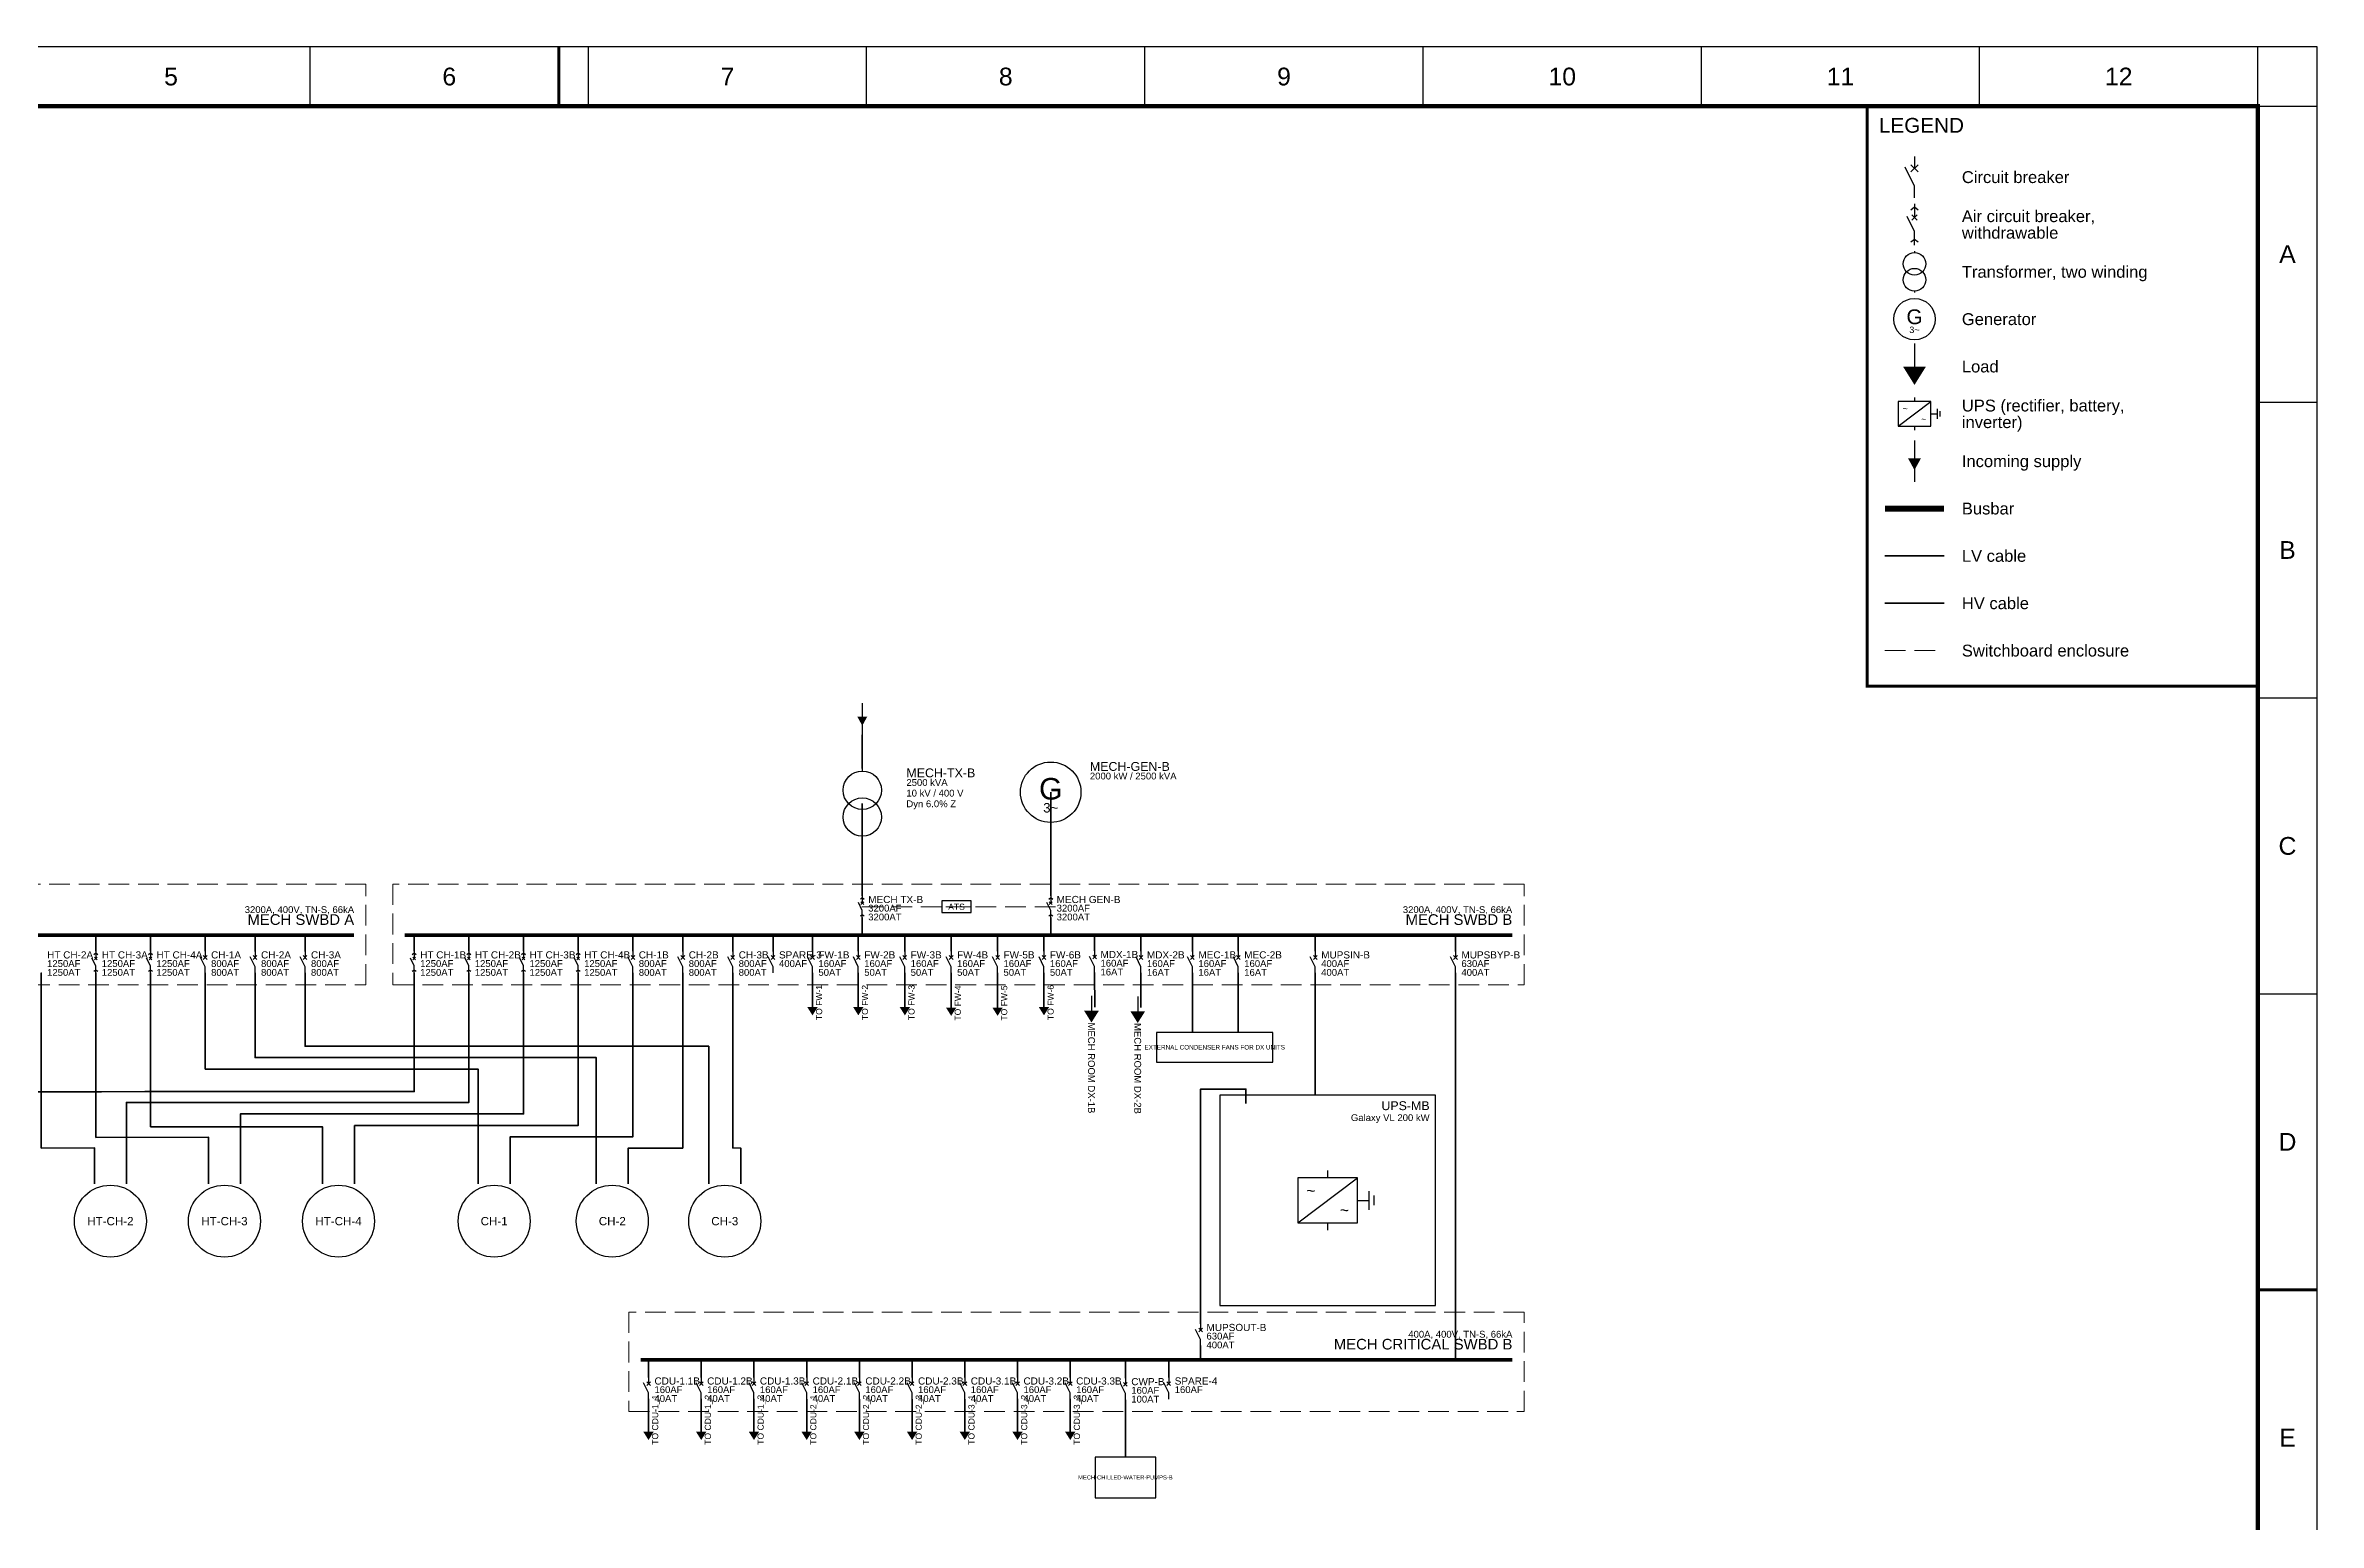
# Model space of a CAD drawing. Header units: millimetres. Extents: x 0 to 594, y 0 to 420.
# Drawn here: x 210.3 to 594.2, y 170.7 to 420.2 of the extents above; entities that cross this region are included whole.
import ezdxf
from ezdxf.enums import TextEntityAlignment as Align

# ---------------------------------------------------------------- set-up
doc = ezdxf.new("R2010")
doc.units = ezdxf.units.MM
doc.linetypes.add('IND-DASHED', pattern=[5, 3.5, -1.5])
for name, color, linetype, lineweight in [('E-BUSBAR', 7, 'Continuous', 100), ('E-DEVICE', 7, 'Continuous', 25), ('E-ENCL', 8, 'IND-DASHED', 18), ('E-EQUIP', 7, 'Continuous', 25), ('E-HV', 1, 'Continuous', 35), ('E-LV', 7, 'Continuous', 35), ('E-TAG', 7, 'Continuous', 25), ('E-TEXT', 7, 'Continuous', 18), ('SHEET-BORDER', 7, 'Continuous', 25), ('SHEET-TEXT', 7, 'Continuous', 18), ('SHEET-TITLE', 7, 'Continuous', 35)]:
    doc.layers.add(name, color=color, linetype=linetype, lineweight=lineweight)
doc.styles.add('IND', font='arial.ttf')

# ---------------------------------------------------------------- blocks, each defined once
blk = doc.blocks.new('E-CB')
for p, q in [((0, -3), (-3.2, 3.4)), ((-1.2, 1.8), (1.2, 4.2)), ((-1.2, 4.2), (1.2, 1.8)), ((0, 7), (0, 3)), ((0, -7), (0, -3))]:
    blk.add_line(p, q)
at = {"style": 'IND'}
for tag, p in [('TAG', (3.5, 2.5)), ('RATING', (3.5, -0.5))]:
    blk.add_attdef(tag, p, '', height=2, dxfattribs=at)
blk = doc.blocks.new('E-ACB')
for p, q in [((0, -3), (-3.2, 3.4)), ((-1.6, 6.4), (0, 7.6)), ((-1.2, 1.8), (1.2, 4.2)), ((-1.2, 4.2), (1.2, 1.8)), ((0, 9), (0, 3)), ((0, 7.6), (1.6, 6.4)), ((-1.6, -7.6), (0, -6.4)), ((0, -9), (0, -3)), ((0, -6.4), (1.6, -7.6))]:
    blk.add_line(p, q)
at = {"style": 'IND'}
for tag, p in [('TAG', (3.5, 3)), ('RATING', (3.5, 0))]:
    blk.add_attdef(tag, p, '', height=2, dxfattribs=at)
blk = doc.blocks.new('E-TX')
for p, q in [((0, 11), (0, 10)), ((0, -10.2), (0, -11))]:
    blk.add_line(p, q)
for centre in [(0, 4.2), (0, -4.2)]:
    blk.add_circle(centre, 6)
at = {"style": 'IND'}
for tag, p in [('TAG', (8, 6)), ('VOLTS', (8, -1.5)), ('RATING', (8, 2.25)), ('VECTOR', (8, -5.25))]:
    blk.add_attdef(tag, p, '', height=2.5, dxfattribs=at)
blk = doc.blocks.new('E-GEN')
blk.add_circle((0, 0), 7)
at = {"style": 'IND'}
for s, height, p in [('G', 5, (0, 0.8)), ('3~', 2.2, (0, -3.6))]:
    blk.add_text(s, height=height, dxfattribs=at).set_placement(p, align=Align.MIDDLE_CENTER)
for tag, p in [('TAG', (9, 3)), ('RATING', (9, -0.75)), ('VOLTS', (9, -4.5))]:
    blk.add_attdef(tag, p, '', height=2.5, dxfattribs=at)
blk = doc.blocks.new('E-LOAD')
h = blk.add_hatch(color=256)
h.dxf.hatch_style = 1
h.paths.add_polyline_path([(-2.5, 0), (2.5, 0), (0, -4)])
blk.add_line((0, 5), (0, 0))
blk = doc.blocks.new('E-UPS')
for p, q in [((0, 8), (0, 6)), ((-8, -6), (8, 6)), ((8, 0), (11, 0)), ((11, 2.5), (11, -2.5)), ((12.4, 1.3), (12.4, -1.3)), ((0, -6), (0, -8))]:
    blk.add_line(p, q)
blk.add_lwpolyline([(-8, -6), (8, -6), (8, 6), (-8, 6)], close=True)
at = {"style": 'IND'}
for p in [(-4.5, 2.6), (4.5, -2.6)]:
    blk.add_text('~', height=3, dxfattribs=at).set_placement(p, align=Align.MIDDLE_CENTER)
blk = doc.blocks.new('E-SUPPLY')
h = blk.add_hatch(color=256)
h.dxf.hatch_style = 1
h.paths.add_polyline_path([(-2.2, 1), (2.2, 1), (0, -3)])
blk.add_line((0, 7), (0, -7))

msp = doc.modelspace()

# ---------------------------------------------------------------- linework, layer by layer
at = {"layer": 'E-BUSBAR'}
for points, const_width in [([(521, 342), (531, 342)], 1), ([(74.5218, 269.90815), (262.4318, 269.90815)], 0.6), ([(270.9818, 269.90815), (458.0558, 269.90815)], 0.6), ([(310.8438, 198.16415), (458.0824, 198.16415)], 0.6)]:
    msp.add_lwpolyline(points, dxfattribs=dict(at, const_width=const_width))
at = {"layer": 'E-DEVICE'}
msp.add_lwpolyline([(361.6825, 273.71895), (366.6825, 273.71895), (366.6825, 275.71895), (361.6825, 275.71895)], close=True, dxfattribs=at)
at = {"layer": 'E-ENCL', "linetype": 'IND-DASHED'}
msp.add_line((521, 318), (531, 318), dxfattribs=at)
at = {"layer": 'E-ENCL'}
for p, q in [((366.6825, 274.71895), (347.4662, 274.71895)), ((380.8988, 274.71895), (361.6825, 274.71895))]:
    msp.add_line(p, q, dxfattribs=at)
for points in [[(72.5218, 261.52605), (264.4318, 261.52605), (264.4318, 278.54865), (72.5218, 278.54865)], [(268.9818, 261.52605), (460.0558, 261.52605), (460.0558, 278.54865), (268.9818, 278.54865)], [(308.8438, 189.41725), (460.0824, 189.41725), (460.0824, 206.23465), (308.8438, 206.23465)]]:
    msp.add_lwpolyline(points, close=True, dxfattribs=at)
at = {"layer": 'E-EQUIP'}
for points in [[(397.9778, 248.47805), (417.6238, 248.47805), (417.6238, 253.47505), (397.9778, 253.47505)], [(408.6387, 207.36015), (445.0997, 207.36015), (445.0997, 242.85215), (408.6387, 242.85215)], [(387.5753, 174.86825), (397.8315, 174.86825), (397.8315, 181.71965), (387.5753, 181.71965)]]:
    msp.add_lwpolyline(points, close=True, dxfattribs=at)
for centre in [(221.2588, 221.59115), (240.5248, 221.59115), (259.7908, 221.59115), (286.0868, 221.59115), (306.0368, 221.59115), (325.0368, 221.59115)]:
    msp.add_circle(centre, 6.08, dxfattribs=at)
at = {"layer": 'E-HV'}
msp.add_line((521, 326), (531, 326), dxfattribs=at)
msp.add_lwpolyline([(348.2662, 303.78515), (348.2662, 298.08515)], dxfattribs=at)
at = {"layer": 'E-LV'}
msp.add_line((521, 334), (531, 334), dxfattribs=at)
for points in [[(348.2662, 292.13815), (348.2662, 276.55055)], [(380.0988, 294.06475), (380.0988, 276.55055)], [(348.2662, 272.89115), (348.2662, 272.88735), (348.2662, 271.99815), (348.2662, 269.92335)], [(380.0988, 272.89115), (380.0988, 272.88735), (380.0988, 271.99815), (380.0988, 269.92335)], [(218.8002, 269.92335), (218.8002, 267.18355), (218.8002, 267.18355)], [(228.0342, 269.92335), (228.0342, 267.18355), (228.0342, 267.18355)], [(237.2682, 269.92335), (237.2682, 267.18355), (237.2682, 267.18355)], [(245.7042, 269.92335), (245.7042, 267.18355), (245.7042, 267.18355)], [(254.1402, 269.92335), (254.1402, 267.18355), (254.1402, 267.18355)], [(272.5778, 269.92335), (272.5778, 267.18355), (272.5778, 267.18355)], [(281.8118, 269.92335), (281.8118, 267.18355), (281.8118, 267.18355)], [(291.0458, 269.92335), (291.0458, 267.18355), (291.0458, 267.18355)], [(300.2798, 269.92335), (300.2798, 267.18355), (300.2798, 267.18355)], [(309.5138, 269.92335), (309.5138, 267.18355), (309.5138, 267.18355)], [(317.9498, 269.92335), (317.9498, 267.18355), (317.9498, 267.18355)], [(326.3858, 269.92335), (326.3858, 267.18355), (326.3858, 267.18355)], [(333.1992, 269.92335), (333.1992, 267.18355), (333.1992, 267.18355)], [(339.853, 269.92715), (339.853, 267.18735), (339.853, 267.18735)], [(347.5974, 269.92715), (347.5974, 267.18735), (347.5974, 267.18735)], [(355.4368, 269.92715), (355.4368, 267.18735), (355.4368, 267.18735)], [(363.28, 269.92715), (363.28, 267.18735), (363.28, 267.18735)], [(371.1194, 269.92715), (371.1194, 267.18735), (371.1194, 267.18735)], [(378.9588, 269.92715), (378.9588, 267.18735), (378.9588, 267.18735)], [(387.5012, 269.98795), (387.5012, 267.24435), (387.5012, 267.24815)], [(395.3444, 269.92335), (395.3444, 267.18355), (395.3444, 267.18355)], [(404.0388, 269.93095), (404.0388, 267.18735), (404.0388, 267.19115)], [(411.7832, 269.93095), (411.7832, 267.18735), (411.7832, 267.19115)], [(424.783, 269.92335), (424.783, 267.18355), (424.783, 267.18355)], [(448.4684, 269.92335), (448.4684, 267.18355), (448.4684, 267.18355)], [(272.5778, 263.52415), (272.5778, 263.52415), (272.5778, 243.48295), (229.0146, 243.47155), (227.05, 243.47155), (219.7806, 243.46775), (217.816, 243.46775), (210.5466, 243.46395), (208.582, 243.46395), (204.6984, 243.46775), (204.6984, 227.87255)], [(209.5662, 263.52415), (209.5662, 263.52415), (209.5662, 233.93735), (218.5494, 234.00195), (218.5494, 227.87255)], [(218.8002, 263.52415), (218.8002, 263.52415), (218.8002, 235.73095), (237.8154, 235.79555), (237.8154, 227.87255)], [(281.8118, 263.52415), (281.8118, 263.52415), (281.8118, 241.65515), (229.0146, 241.63615), (227.05, 241.63615), (223.9644, 241.63995), (223.9644, 227.87255)], [(228.0342, 263.52415), (228.0342, 263.52415), (228.0342, 237.55495), (242.25, 237.55495), (244.2146, 237.55495), (257.0814, 237.55495), (257.0814, 227.87255)], [(237.2682, 263.52415), (237.2682, 263.52415), (237.272, 247.27535), (271.5936, 247.28295), (273.5582, 247.28295), (280.8276, 247.28675), (282.7922, 247.28675), (283.3774, 247.28675), (283.3774, 227.87255)], [(291.0458, 263.52415), (291.0458, 263.52415), (291.0458, 239.70955), (284.3616, 239.70575), (282.397, 239.70575), (243.2304, 239.69815), (243.2304, 227.87255)], [(245.7042, 263.52415), (245.7042, 263.52415), (245.7042, 249.22095), (271.5936, 249.22095), (273.5582, 249.22095), (280.8276, 249.22095), (282.7922, 249.22095), (290.0616, 249.22095), (292.0262, 249.22095), (299.2956, 249.22095), (301.2602, 249.22095), (303.3274, 249.22095), (303.3274, 227.87255)], [(254.1402, 263.52415), (254.1402, 263.52415), (254.1402, 251.14375), (271.5936, 251.14375), (273.5582, 251.14375), (280.8276, 251.14375), (282.7922, 251.14375), (290.0616, 251.14375), (292.0262, 251.14375), (299.2956, 251.14375), (301.2602, 251.14375), (308.5296, 251.14375), (310.4942, 251.14375), (316.9656, 251.14375), (318.9302, 251.14375), (322.3274, 251.14375), (322.3274, 227.87255)], [(300.2798, 263.52415), (300.2798, 263.52415), (300.2798, 237.76015), (284.3616, 237.75635), (282.397, 237.75635), (262.4964, 237.75255), (262.4964, 227.87255)], [(309.5138, 263.52415), (309.5138, 263.52415), (309.5138, 235.84495), (304.3116, 235.84495), (302.347, 235.84495), (288.7924, 235.84495), (288.7924, 227.87255)], [(317.9498, 263.52415), (317.9498, 263.52415), (317.9498, 233.94875), (308.7424, 233.94495), (308.7424, 227.87255)], [(326.3858, 263.52415), (326.3858, 263.52415), (326.382, 233.96015), (327.7424, 233.94875), (327.7424, 227.87255)], [(339.853, 263.52795), (339.853, 263.52795), (339.853, 257.76335)], [(347.5974, 263.52795), (347.5974, 263.52795), (347.5974, 257.76335)], [(355.4368, 263.52795), (355.4368, 263.52795), (355.4596, 257.76335)], [(363.28, 263.52795), (363.28, 263.52795), (363.28, 257.67975)], [(371.1194, 263.52795), (371.1194, 263.52795), (371.1194, 257.67975)], [(378.9588, 263.52795), (378.9588, 263.53175), (378.9588, 257.76335)], [(387.5012, 263.58875), (387.5012, 263.53175), (387.524, 257.76335)], [(395.3444, 263.52415), (395.3444, 263.53175), (395.3444, 257.67975)], [(404.0388, 263.52795), (404.0388, 263.53175), (404.0388, 257.76335), (404.0388, 253.47505)], [(411.7832, 263.52795), (411.7832, 263.53175), (411.7832, 257.76335), (411.7832, 253.47505)], [(424.783, 263.52415), (424.783, 263.52415), (424.783, 243.26635), (424.783, 242.85215)], [(448.4684, 263.52415), (448.4684, 263.52415), (448.4684, 198.17935)], [(413.06, 241.46515), (413.06, 243.91615), (405.4068, 243.91615), (405.4068, 204.23655), (405.4068, 204.23655)], [(405.4068, 200.57715), (405.4068, 200.57335), (405.4068, 198.17935)], [(312.1586, 197.92855), (312.1586, 195.18495), (312.1586, 195.18875)], [(321.062, 197.92855), (321.062, 195.18495), (321.062, 195.18875)], [(329.9692, 197.92855), (329.9692, 195.18495), (329.9692, 195.18875)], [(338.8726, 197.92855), (338.8726, 195.18495), (338.8726, 195.18875)], [(347.776, 197.92855), (347.776, 195.18495), (347.776, 195.18875)], [(356.6794, 197.92855), (356.6794, 195.18495), (356.6794, 195.18875)], [(365.5866, 197.92855), (365.5866, 195.18495), (365.5866, 195.18875)], [(374.49, 197.92855), (374.49, 195.18495), (374.49, 195.18875)], [(383.3934, 197.92855), (383.3934, 195.18495), (383.3934, 195.18875)], [(392.7034, 197.81835), (392.7034, 195.07475), (392.7034, 195.07855)], [(400.0374, 197.92855), (400.0374, 195.18495), (400.0374, 195.18875)], [(312.1586, 191.52555), (312.1586, 191.52935), (312.1586, 186.00795)], [(321.062, 191.52555), (321.062, 191.52935), (321.062, 186.00795)], [(329.9692, 191.52555), (329.9692, 191.52935), (329.9692, 186.00795)], [(338.8726, 191.52555), (338.8726, 191.52935), (338.8726, 186.00795)], [(347.776, 191.52555), (347.776, 191.52935), (347.776, 186.00795)], [(356.6794, 191.52555), (356.6794, 191.52935), (356.6794, 186.00795)], [(365.5866, 191.52555), (365.5866, 191.52935), (365.5866, 186.00795)], [(374.49, 191.52555), (374.49, 191.52935), (374.49, 186.00795)], [(383.3934, 191.52555), (383.3934, 191.52935), (383.3934, 186.00795)], [(392.7034, 191.41535), (392.7034, 191.41915), (392.7034, 185.89775), (392.7034, 181.71965)]]:
    msp.add_lwpolyline(points, dxfattribs=at)
at = {"layer": 'SHEET-BORDER'}
for p, q in [((255, 410), (255, 420)), ((302, 410), (302, 420)), ((349, 410), (349, 420)), ((396, 410), (396, 420)), ((443, 410), (443, 420)), ((490, 410), (490, 420)), ((537, 410), (537, 420)), ((584, 410), (584, 420)), ((584, 410), (594, 410)), ((584, 360), (594, 360)), ((584, 310), (594, 310)), ((584, 260), (594, 260)), ((584, 210), (594, 210))]:
    msp.add_line(p, q, dxfattribs=at)
msp.add_lwpolyline([(0, 0), (594, 0), (594, 420), (0, 420)], close=True, dxfattribs=at)
at = {"layer": 'SHEET-BORDER', "const_width": 0.5}
for points in [[(297, 420), (297, 410)], [(594, 210), (584, 210)]]:
    msp.add_lwpolyline(points, dxfattribs=at)
at = {"layer": 'SHEET-BORDER'}
for points, const_width in [([(20, 10), (584, 10), (584, 410), (20, 410)], 0.7), ([(518, 312), (584, 312), (584, 410), (518, 410)], 0.5)]:
    msp.add_lwpolyline(points, close=True, dxfattribs=dict(at, const_width=const_width))

# ---------------------------------------------------------------- block references
at = {"layer": 'E-DEVICE'}
for name, p, xscale, yscale in [('E-CB', (526, 398), 0.5, 0.5), ('E-ACB', (526, 390), 0.3888888888888889, 0.3888888888888889), ('E-TX', (526, 382), 0.3181818181818182, 0.3181818181818182), ('E-GEN', (526, 374), 0.5, 0.5), ('E-LOAD', (526, 366), 0.7777777777777778, 0.7777777777777778), ('E-UPS', (526, 358), 0.34615384615384615, 0.34615384615384615), ('E-SUPPLY', (526, 350), 0.5, 0.5), ('E-ACB', (348.2662, 274.71895), 0.2033, 0.2033), ('E-ACB', (380.0988, 274.71895), 0.2033, 0.2033), ('E-ACB', (218.8002, 265.35575), 0.2033, 0.2033), ('E-ACB', (228.0342, 265.35575), 0.2033, 0.2033), ('E-CB', (237.2682, 265.35575), 0.2613857142857143, 0.2613857142857143), ('E-CB', (245.7042, 265.35575), 0.2613857142857143, 0.2613857142857143), ('E-CB', (254.1402, 265.35575), 0.2613857142857143, 0.2613857142857143), ('E-ACB', (272.5778, 265.35575), 0.2033, 0.2033), ('E-ACB', (281.8118, 265.35575), 0.2033, 0.2033), ('E-ACB', (291.0458, 265.35575), 0.2033, 0.2033), ('E-ACB', (300.2798, 265.35575), 0.2033, 0.2033), ('E-CB', (309.5138, 265.35575), 0.2613857142857143, 0.2613857142857143), ('E-CB', (317.9498, 265.35575), 0.2613857142857143, 0.2613857142857143), ('E-CB', (326.3858, 265.35575), 0.2613857142857143, 0.2613857142857143), ('E-CB', (333.1992, 265.35575), 0.2613857142857143, 0.2613857142857143), ('E-CB', (339.853, 265.35955), 0.2613857142857143, 0.2613857142857143), ('E-CB', (347.5974, 265.35955), 0.2613857142857143, 0.2613857142857143), ('E-CB', (355.4368, 265.35955), 0.2613857142857143, 0.2613857142857143), ('E-CB', (363.28, 265.35955), 0.2613857142857143, 0.2613857142857143), ('E-CB', (371.1194, 265.35955), 0.2613857142857143, 0.2613857142857143), ('E-CB', (378.9588, 265.35955), 0.2613857142857143, 0.2613857142857143), ('E-CB', (387.5012, 265.41655), 0.2613857142857143, 0.2613857142857143), ('E-CB', (395.3444, 265.35575), 0.2613857142857143, 0.2613857142857143), ('E-CB', (404.0388, 265.35955), 0.2613857142857143, 0.2613857142857143), ('E-CB', (411.7832, 265.35955), 0.2613857142857143, 0.2613857142857143), ('E-CB', (424.783, 265.35575), 0.2613857142857143, 0.2613857142857143), ('E-CB', (448.4684, 265.35575), 0.2613857142857143, 0.2613857142857143), ('E-CB', (405.4068, 202.40495), 0.2613857142857143, 0.2613857142857143), ('E-CB', (312.1586, 193.35715), 0.2613857142857143, 0.2613857142857143), ('E-CB', (321.062, 193.35715), 0.2613857142857143, 0.2613857142857143), ('E-CB', (329.9692, 193.35715), 0.2613857142857143, 0.2613857142857143), ('E-CB', (338.8726, 193.35715), 0.2613857142857143, 0.2613857142857143), ('E-CB', (347.776, 193.35715), 0.2613857142857143, 0.2613857142857143), ('E-CB', (356.6794, 193.35715), 0.2613857142857143, 0.2613857142857143), ('E-CB', (365.5866, 193.35715), 0.2613857142857143, 0.2613857142857143), ('E-CB', (374.49, 193.35715), 0.2613857142857143, 0.2613857142857143), ('E-CB', (383.3934, 193.35715), 0.2613857142857143, 0.2613857142857143), ('E-CB', (392.7034, 193.24695), 0.2613857142857143, 0.2613857142857143), ('E-CB', (400.0374, 193.35715), 0.2613857142857143, 0.2613857142857143)]:
    msp.add_blockref(name, p, dxfattribs=dict(at, xscale=xscale, yscale=yscale))
at = {"layer": 'E-EQUIP'}
for name, p, xscale, yscale in [('E-SUPPLY', (348.2662, 306.44515), 0.38, 0.38), ('E-TX', (348.2662, 292.13815), 0.5406363636363637, 0.5406363636363637), ('E-GEN', (380.0988, 294.06475), 0.7298714285714285, 0.7298714285714285), ('E-LOAD', (339.853, 257.76335), 0.35, 0.35), ('E-LOAD', (347.5974, 257.76335), 0.35, 0.35), ('E-LOAD', (355.4596, 257.76335), 0.35, 0.35), ('E-LOAD', (363.28, 257.67975), 0.35, 0.35), ('E-LOAD', (371.1194, 257.67975), 0.35, 0.35), ('E-LOAD', (378.9588, 257.76335), 0.35, 0.35), ('E-LOAD', (386.9768, 257.14775), 0.5, 0.5), ('E-LOAD', (394.7934, 257.06415), 0.5, 0.5), ('E-UPS', (426.8692, 225.10615), 0.6310557692307692, 0.6310557692307692), ('E-LOAD', (312.1586, 186.00795), 0.35, 0.35), ('E-LOAD', (321.062, 186.00795), 0.35, 0.35), ('E-LOAD', (329.9692, 186.00795), 0.35, 0.35), ('E-LOAD', (338.8726, 186.00795), 0.35, 0.35), ('E-LOAD', (347.776, 186.00795), 0.35, 0.35), ('E-LOAD', (356.6794, 186.00795), 0.35, 0.35), ('E-LOAD', (365.5866, 186.00795), 0.35, 0.35), ('E-LOAD', (374.49, 186.00795), 0.35, 0.35), ('E-LOAD', (383.3934, 186.00795), 0.35, 0.35)]:
    msp.add_blockref(name, p, dxfattribs=dict(at, xscale=xscale, yscale=yscale))

# ---------------------------------------------------------------- texts
at = {"layer": 'E-TAG', "style": 'IND'}
for s, height, p in [('MECH-TX-B', 1.5, (355.7132, 298.08515)), ('MECH-GEN-B', 1.5, (386.7079, 299.17385)), ('MECH TX-B', 1.2075, (349.2662, 276.54865)), ('MECH GEN-B', 1.2075, (381.0988, 276.54865)), ('HT CH-2A', 1.2075, (210.5662, 267.18545)), ('HT CH-3A', 1.2075, (219.8002, 267.18545)), ('HT CH-4A', 1.2075, (229.0342, 267.18545)), ('CH-1A', 1.2075, (238.2682, 267.18545)), ('CH-2A', 1.2075, (246.7042, 267.18545)), ('CH-3A', 1.2075, (255.1402, 267.18545)), ('HT CH-1B', 1.2075, (273.5778, 267.18545)), ('HT CH-2B', 1.2075, (282.8118, 267.18545)), ('HT CH-3B', 1.2075, (292.0458, 267.18545)), ('HT CH-4B', 1.2075, (301.2798, 267.18545)), ('CH-1B', 1.2075, (310.5138, 267.18545)), ('CH-2B', 1.2075, (318.9498, 267.18545)), ('CH-3B', 1.2075, (327.3858, 267.18545)), ('SPARE-3', 1.2075, (334.1992, 267.18545)), ('FW-1B', 1.2075, (340.853, 267.18925)), ('FW-2B', 1.2075, (348.5974, 267.18925)), ('FW-3B', 1.2075, (356.4368, 267.18925)), ('FW-4B', 1.2075, (364.28, 267.18925)), ('FW-5B', 1.2075, (372.1194, 267.18925)), ('FW-6B', 1.2075, (379.9588, 267.18925)), ('MDX-1B', 1.2075, (388.5012, 267.24625)), ('MDX-2B', 1.2075, (396.3444, 267.18545)), ('MEC-1B', 1.2075, (405.0388, 267.18925)), ('MEC-2B', 1.2075, (412.7832, 267.18925)), ('MUPSIN-B', 1.2075, (425.783, 267.18545)), ('MUPSBYP-B', 1.2075, (449.4684, 267.18545)), ('MUPSOUT-B', 1.2075, (406.4068, 204.23465)), ('CDU-1.1B', 1.2075, (313.1586, 195.18685)), ('CDU-1.2B', 1.2075, (322.062, 195.18685)), ('CDU-1.3B', 1.2075, (330.9692, 195.18685)), ('CDU-2.1B', 1.2075, (339.8726, 195.18685)), ('CDU-2.2B', 1.2075, (348.776, 195.18685)), ('CDU-2.3B', 1.2075, (357.6794, 195.18685)), ('CDU-3.1B', 1.2075, (366.5866, 195.18685)), ('CDU-3.2B', 1.2075, (375.49, 195.18685)), ('CDU-3.3B', 1.2075, (384.3934, 195.18685)), ('CWP-B', 1.2075, (393.7034, 195.07665)), ('SPARE-4', 1.2075, (401.0374, 195.18685))]:
    msp.add_text(s, height=height, dxfattribs=at).set_placement(p, align=Align.TOP_LEFT)
for s, p in [('MECH SWBD A', (262.4318, 271.10815)), ('MECH SWBD B', (458.0558, 271.10815)), ('MECH CRITICAL SWBD B', (458.0824, 199.36415))]:
    msp.add_text(s, height=1.8, dxfattribs=at).set_placement(p, align=Align.BOTTOM_RIGHT)
for s, height, p in [('EXTERNAL CONDENSER FANS FOR DX UNITS', 0.7640111, (407.8008, 250.97655)), ('HT-CH-2', 1.4, (221.2588, 221.59115)), ('HT-CH-3', 1.4, (240.5248, 221.59115)), ('HT-CH-4', 1.4, (259.7908, 221.59115)), ('CH-1', 1.4, (286.0868, 221.59115)), ('CH-2', 1.4, (306.0368, 221.59115)), ('CH-3', 1.4, (325.0368, 221.59115)), ('MECH-CHILLED-WATER-PUMPS-B', 0.7, (392.7034, 178.29395))]:
    msp.add_text(s, height=height, dxfattribs=at).set_placement(p, align=Align.MIDDLE_CENTER)
msp.add_text('UPS-MB', height=1.5, dxfattribs=at).set_placement((444.0997, 241.85215), align=Align.TOP_RIGHT)
at = {"layer": 'E-TEXT', "style": 'IND'}
for s, p in [('2500 kVA', (355.7132, 296.28515)), ('2000 kW / 2500 kVA', (386.7079, 297.37385)), ('10 kV / 400 V', (355.7132, 294.48515)), ('Dyn 6.0% Z', (355.7132, 292.68515)), ('3200AF', (349.2662, 275.05365)), ('3200AT', (349.2662, 273.55865)), ('3200AF', (381.0988, 275.05365)), ('3200AT', (381.0988, 273.55865)), ('1250AF', (210.5662, 265.69045)), ('1250AF', (219.8002, 265.69045)), ('1250AF', (229.0342, 265.69045)), ('800AF', (238.2682, 265.69045)), ('800AF', (246.7042, 265.69045)), ('800AF', (255.1402, 265.69045)), ('1250AF', (273.5778, 265.69045)), ('1250AF', (282.8118, 265.69045)), ('1250AF', (292.0458, 265.69045)), ('1250AF', (301.2798, 265.69045)), ('800AF', (310.5138, 265.69045)), ('800AF', (318.9498, 265.69045)), ('800AF', (327.3858, 265.69045)), ('400AF', (334.1992, 265.69045)), ('160AF', (340.853, 265.69425)), ('160AF', (348.5974, 265.69425)), ('160AF', (356.4368, 265.69425)), ('160AF', (364.28, 265.69425)), ('160AF', (372.1194, 265.69425)), ('160AF', (379.9588, 265.69425)), ('160AF', (388.5012, 265.75125)), ('160AF', (396.3444, 265.69045)), ('160AF', (405.0388, 265.69425)), ('160AF', (412.7832, 265.69425)), ('400AF', (425.783, 265.69045)), ('630AF', (449.4684, 265.69045)), ('1250AT', (210.5662, 264.19545)), ('1250AT', (219.8002, 264.19545)), ('1250AT', (229.0342, 264.19545)), ('800AT', (238.2682, 264.19545)), ('800AT', (246.7042, 264.19545)), ('800AT', (255.1402, 264.19545)), ('1250AT', (273.5778, 264.19545)), ('1250AT', (282.8118, 264.19545)), ('1250AT', (292.0458, 264.19545)), ('1250AT', (301.2798, 264.19545)), ('800AT', (310.5138, 264.19545)), ('800AT', (318.9498, 264.19545)), ('800AT', (327.3858, 264.19545)), ('50AT', (340.853, 264.19925)), ('50AT', (348.5974, 264.19925)), ('50AT', (356.4368, 264.19925)), ('50AT', (364.28, 264.19925)), ('50AT', (372.1194, 264.19925)), ('50AT', (379.9588, 264.19925)), ('16AT', (388.5012, 264.25625)), ('16AT', (396.3444, 264.19545)), ('16AT', (405.0388, 264.19925)), ('16AT', (412.7832, 264.19925)), ('400AT', (425.783, 264.19545)), ('400AT', (449.4684, 264.19545)), ('400AT', (406.4068, 201.24465)), ('630AF', (406.4068, 202.73965)), ('40AT', (313.1586, 192.19685)), ('160AF', (313.1586, 193.69185)), ('40AT', (322.062, 192.19685)), ('160AF', (322.062, 193.69185)), ('40AT', (330.9692, 192.19685)), ('160AF', (330.9692, 193.69185)), ('40AT', (339.8726, 192.19685)), ('160AF', (339.8726, 193.69185)), ('40AT', (348.776, 192.19685)), ('160AF', (348.776, 193.69185)), ('40AT', (357.6794, 192.19685)), ('160AF', (357.6794, 193.69185)), ('40AT', (366.5866, 192.19685)), ('160AF', (366.5866, 193.69185)), ('40AT', (375.49, 192.19685)), ('160AF', (375.49, 193.69185)), ('40AT', (384.3934, 192.19685)), ('160AF', (384.3934, 193.69185)), ('160AF', (393.7034, 193.58165)), ('100AT', (393.7034, 192.08665)), ('160AF', (401.0374, 193.69185))]:
    msp.add_text(s, height=1.15, dxfattribs=at).set_placement(p, align=Align.TOP_LEFT)
for s, p in [('3200A, 400V, TN-S, 66kA', (262.4318, 273.30815)), ('3200A, 400V, TN-S, 66kA', (458.0558, 273.30815)), ('400A, 400V, TN-S, 66kA', (458.0824, 201.56415))]:
    msp.add_text(s, height=1.15, dxfattribs=at).set_placement(p, align=Align.BOTTOM_RIGHT)
msp.add_text('ATS', height=1.035, dxfattribs=at).set_placement((364.1825, 274.71895), align=Align.MIDDLE_CENTER)
for s, p in [('TO FW-1', (340.453, 255.56335)), ('TO FW-2', (348.1974, 255.56335)), ('TO FW-3', (356.0596, 255.56335)), ('TO FW-4', (363.88, 255.47975)), ('TO FW-5', (371.7194, 255.47975)), ('TO FW-6', (379.5588, 255.56335)), ('TO CDU-1_1', (312.7586, 183.80795)), ('TO CDU-1_2', (321.662, 183.80795)), ('TO CDU-1_3', (330.5692, 183.80795)), ('TO CDU-2_1', (339.4726, 183.80795)), ('TO CDU-2_2', (348.376, 183.80795)), ('TO CDU-2_3', (357.2794, 183.80795)), ('TO CDU-3_1', (366.1866, 183.80795)), ('TO CDU-3_2', (375.09, 183.80795)), ('TO CDU-3_3', (383.9934, 183.80795))]:
    msp.add_text(s, height=1.035, rotation=90, dxfattribs=at).set_placement(p, align=Align.TOP_LEFT)
for s, p in [('MECH ROOM DX-1B', (386.9768, 255.14775)), ('MECH ROOM DX-2B', (394.7934, 255.06415))]:
    msp.add_text(s, height=1.15, rotation=270, dxfattribs=at).set_placement(p, align=Align.MIDDLE_LEFT)
msp.add_text('Galaxy VL 200 kW', height=1.15, dxfattribs=at).set_placement((444.0997, 239.65215), align=Align.TOP_RIGHT)
at = {"layer": 'SHEET-TEXT', "style": 'IND'}
for s, p in [('5', (231.5, 415)), ('6', (278.5, 415)), ('7', (325.5, 415)), ('8', (372.5, 415)), ('9', (419.5, 415)), ('10', (466.5, 415)), ('11', (513.5, 415)), ('12', (560.5, 415)), ('A', (589, 385)), ('B', (589, 335)), ('C', (589, 285)), ('D', (589, 235)), ('E', (589, 185))]:
    msp.add_text(s, height=3, dxfattribs=at).set_placement(p, align=Align.MIDDLE_CENTER)
for s, p in [('Circuit breaker', (534, 398)), ('Air circuit breaker,', (534, 391.4)), ('withdrawable', (534, 388.6)), ('Transformer, two winding', (534, 382)), ('Generator', (534, 374)), ('Load', (534, 366)), ('inverter)', (534, 356.6)), ('UPS (rectifier, battery,', (534, 359.4)), ('Incoming supply', (534, 350)), ('Busbar', (534, 342)), ('LV cable', (534, 334)), ('HV cable', (534, 326)), ('Switchboard enclosure', (534, 318))]:
    msp.add_text(s, height=2, dxfattribs=at).set_placement(p, align=Align.MIDDLE_LEFT)
at = {"layer": 'SHEET-TITLE', "style": 'IND'}
msp.add_text('LEGEND', height=2.5, dxfattribs=at).set_placement((520, 408), align=Align.TOP_LEFT)

doc.saveas('drawing.dxf')
